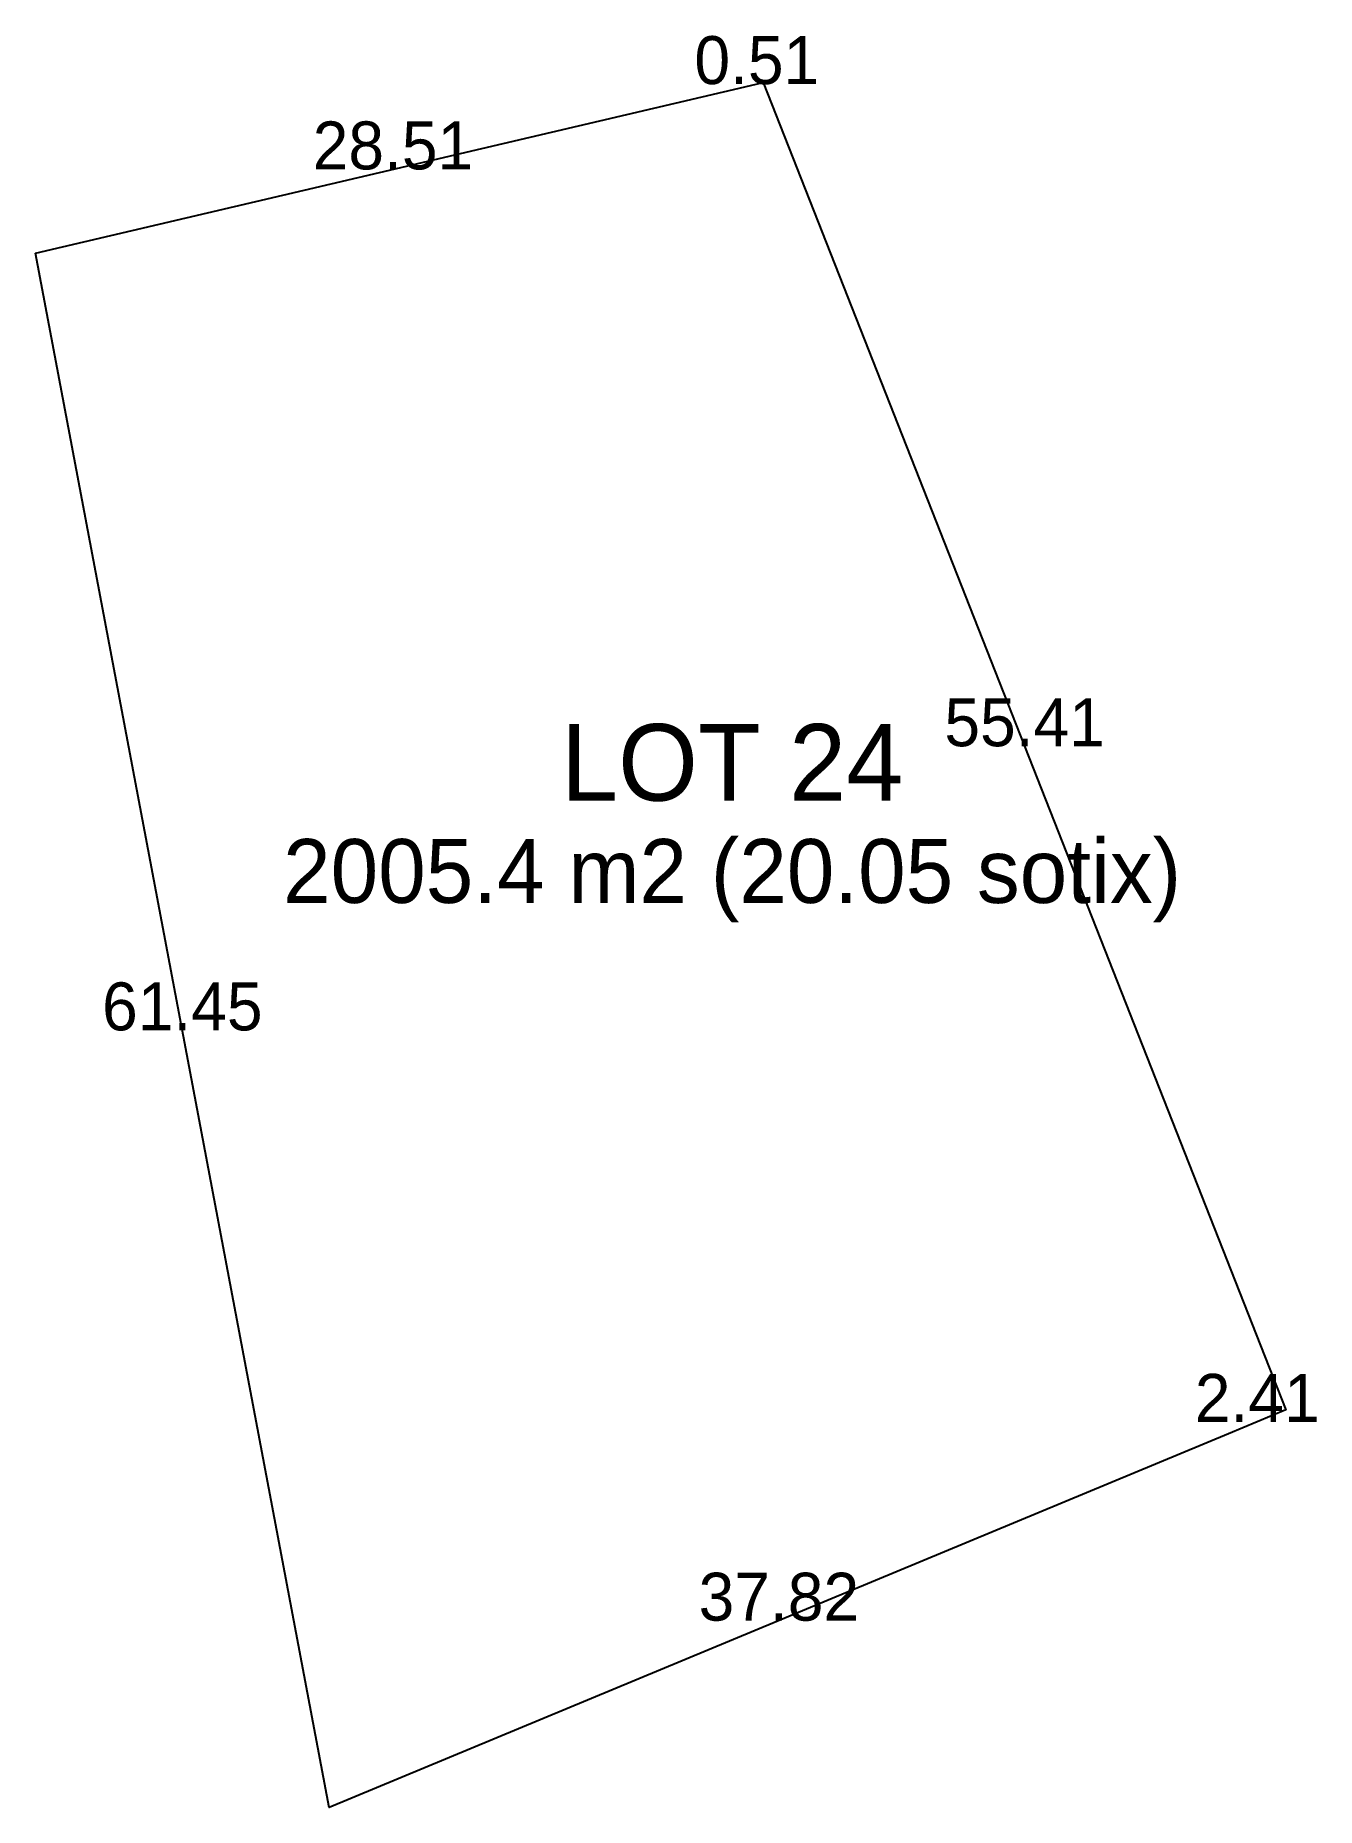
# Model space of a CAD drawing. Header units: metres. Extents: x -27 to 22.7, y -37.4 to 31.5.
import ezdxf
from ezdxf.enums import TextEntityAlignment as Align

# ---------------------------------------------------------------- set-up
doc = ezdxf.new("R2010")
doc.units = ezdxf.units.M

msp = doc.modelspace()

# ---------------------------------------------------------------- linework, layer by layer
at = {"layer": 'LOTS'}
msp.add_lwpolyline([(-27.0499, 23.0071), (0.7097, 29.5169), (1.2076, 29.6336), (21.5033, -21.928), (19.2748, -22.8546), (-15.6455, -37.375)], close=True, dxfattribs=at)

# ---------------------------------------------------------------- texts
at = {"layer": 'DIMS'}
for s, p in [('0.51', (0.9587, 29.5752)), ('28.51', (-13.1701, 26.262)), ('55.41', (11.3554, 3.8528)), ('61.45', (-21.3477, -7.1839)), ('2.41', (20.3891, -22.3913)), ('37.82', (1.8146, -30.1148))]:
    msp.add_text(s, height=1.862, dxfattribs=at).set_placement(p, align=Align.CENTER)
at = {"layer": 'LABELS'}
for s, height, p in [('LOT 24', 2.979, (0, 1.7377)), ('2005.4 m2 (20.05 sotix)', 2.482, (0, -2.2342))]:
    msp.add_text(s, height=height, dxfattribs=at).set_placement(p, align=Align.CENTER)

doc.saveas('drawing.dxf')
